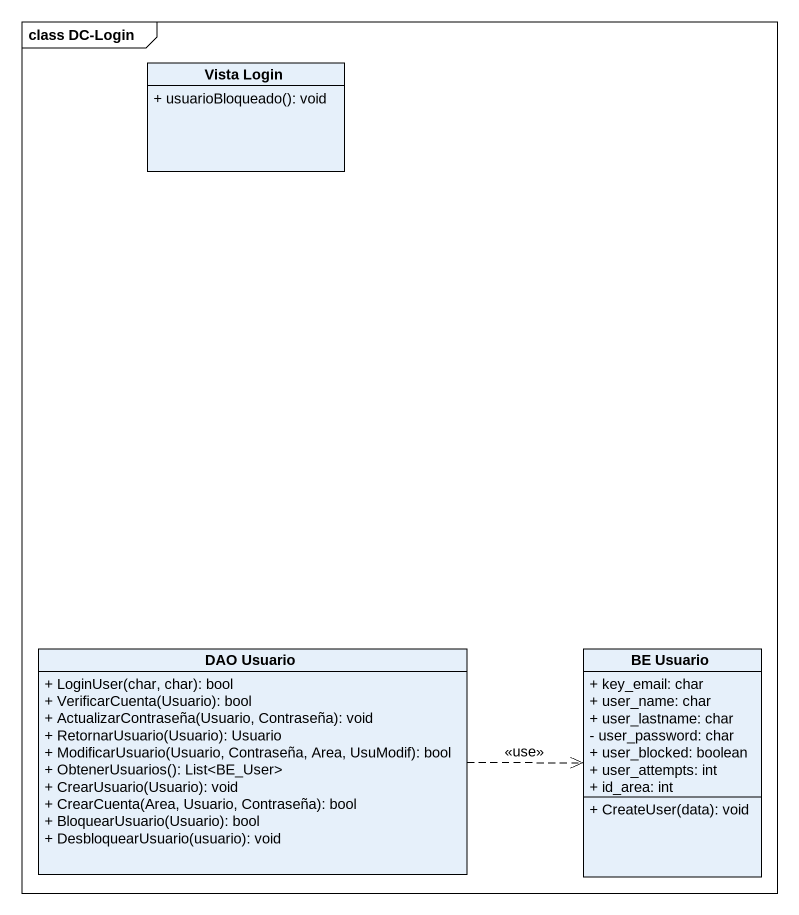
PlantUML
@startuml
mainframe class DC-Login
hide circle
hide empty members
skinparam classAttributeIconSize 0
class "Vista Login" as Vista_Login {
  + usuarioBloqueado(): void
}
class "DAO Usuario" as DAO_Usuario {
  + LoginUser(char, char): bool
  + VerificarCuenta(Usuario): bool
  + ActualizarContraseña(Usuario, Contraseña): void
  + RetornarUsuario(Usuario): Usuario
  + ModificarUsuario(Usuario, Contraseña, Area, UsuModif): bool
  + ObtenerUsuarios(): List<BE_User>
  + CrearUsuario(Usuario): void
  + CrearCuenta(Area, Usuario, Contraseña): bool
  + BloquearUsuario(Usuario): bool
  + DesbloquearUsuario(usuario): void
}
class "BE Usuario" as BE_Usuario {
  + key_email: char
  + user_name: char
  + user_lastname: char
  - user_password: char
  + user_blocked: boolean
  + user_attempts: int
  + id_area: int
  + CreateUser(data): void
}
DAO_Usuario .right.> BE_Usuario : <<use>>
@enduml
